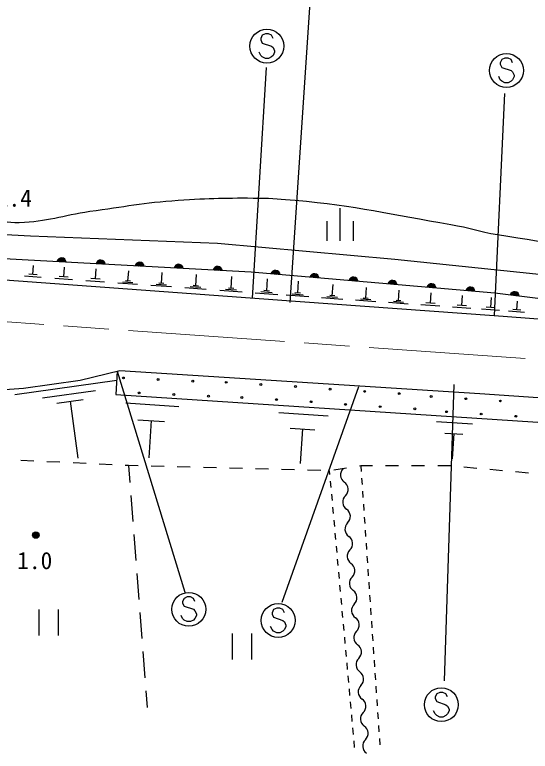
# Model space of a CAD drawing. Units: millimetres, scale not verified. Extents: x 40000 to 680000, y 20000 to 380000.
# Drawn here: x 217400 to 256930, y 252715 to 309170 of the extents above; entities that cross this region are included whole.
import ezdxf
from ezdxf.enums import TextEntityAlignment as Align

# ---------------------------------------------------------------- set-up
doc = ezdxf.new("R2010")
doc.units = ezdxf.units.MM
doc.header["$LTSCALE"] = 1000
doc.linetypes.add('CHAIN', pattern=[18.5, 12, -1.5, 3.5, -1.5])
for name, color, linetype, lineweight in [('M-BGD', 7, 'Continuous', 25), ('M-BMK', 2, 'CHAIN', 13), ('M-STR-STRC', 7, 'Continuous', 25)]:
    doc.layers.add(name, color=color, linetype=linetype, lineweight=lineweight)
doc.styles.add('ＭＳ ゴシック', font='')
doc.styles.get('ＭＳ ゴシック').set_extended_font_data('MS Gothic')

msp = doc.modelspace()

# ---------------------------------------------------------------- linework, layer by layer
at = {"layer": 'M-BGD'}
for p, q in [((242341, 294347), (242341, 291847)), ((241341, 293347), (241341, 291847)), ((243341, 293347), (243341, 291847)), ((218800, 289255), (218851, 289946)), ((221159, 289092), (221212, 289817)), ((223585, 288924), (223641, 289685)), ((219436, 289035), (218140, 289129)), ((219125, 289231), (218476, 289278)), ((221500, 289067), (220819, 289116)), ((226079, 288751), (226137, 289549)), ((228644, 288573), (228705, 289409)), ((231281, 288391), (231345, 289265)), ((233993, 288203), (234060, 289117)), ((221827, 288860), (220466, 288960)), ((224285, 288681), (222857, 288785)), ((223942, 288898), (223228, 288950)), ((226813, 288497), (225317, 288606)), ((226446, 288624), (225698, 288678)), ((226266, 288737), (225892, 288765)), ((229028, 288440), (228245, 288498)), ((228840, 288559), (228448, 288588)), ((236719, 288006), (236786, 288928)), ((239104, 287832), (239171, 288754)), ((241752, 287629), (241814, 288496)), ((229412, 288307), (227845, 288422)), ((232085, 288113), (230446, 288232)), ((231683, 288252), (230864, 288311)), ((231486, 288376), (231076, 288406)), ((234833, 287912), (233120, 288037)), ((234413, 288058), (233556, 288120)), ((234207, 288187), (233779, 288219)), ((237143, 287860), (236279, 287923)), ((236935, 287991), (236503, 288022)), ((244317, 287439), (244377, 288275)), ((246827, 287253), (246885, 288060)), ((237567, 287713), (235838, 287839)), ((239952, 287539), (238223, 287665)), ((239528, 287686), (238664, 287749)), ((239320, 287817), (238888, 287848)), ((242549, 287355), (240925, 287471)), ((242151, 287492), (241339, 287550)), ((241955, 287615), (241549, 287644)), ((244702, 287307), (243918, 287362)), ((244513, 287425), (244121, 287453)), ((249283, 287071), (249338, 287849)), ((251686, 286892), (251739, 287642)), ((253894, 286735), (253947, 287485)), ((245087, 287174), (243518, 287286)), ((247569, 286997), (246056, 287105)), ((247198, 287125), (246442, 287179)), ((247016, 287239), (246638, 287266)), ((249998, 286824), (248540, 286928)), ((249648, 287045), (248918, 287097)), ((252037, 286867), (251334, 286917)), ((255897, 286560), (255947, 287213)), ((252375, 286655), (250969, 286755)), ((254583, 286497), (253178, 286598)), ((254245, 286710), (253542, 286760)), ((256497, 286351), (255273, 286443)), ((256203, 286537), (255591, 286584)), ((225265, 281857), (225148, 280061)), ((217410, 280052), (225219, 281149)), ((219524, 279795), (223601, 280368)), ((220620, 279395), (222658, 279681)), ((221639, 279538), (222250, 275189)), ((225910, 279416), (229992, 279148)), ((237648, 278673), (241422, 278430)), ((226850, 278125), (228891, 277990)), ((227870, 278057), (227683, 275200)), ((249732, 277980), (252495, 277802)), ((238519, 277480), (240405, 277358)), ((239462, 277419), (239292, 274778)), ((250369, 277107), (251750, 277017)), ((251060, 277062), (250935, 275128)), ((218873, 274958), (217874, 275006)), ((220870, 274862), (219872, 274910)), ((222868, 274766), (221869, 274814)), ((224866, 274670), (223867, 274718)), ((226119, 274610), (225865, 274622)), ((226864, 274591), (226119, 274610)), ((226119, 274610), (226220, 273312)), ((228864, 274540), (227864, 274566)), ((230863, 274489), (229863, 274514)), ((232862, 274438), (231863, 274463)), ((234862, 274386), (233862, 274412)), ((242843, 274420), (241856, 274264)), ((243933, 274592), (243831, 274576)), ((244830, 274592), (243933, 274592)), ((243933, 274592), (243963, 274155)), ((246830, 274592), (245830, 274592)), ((248830, 274592), (247830, 274592)), ((250714, 274592), (249830, 274592)), ((250829, 274582), (250714, 274592)), ((252821, 274399), (251825, 274490)), ((236861, 274335), (235861, 274361)), ((238860, 274284), (237861, 274310)), ((240860, 274233), (239860, 274259)), ((241574, 273922), (241547, 274215)), ((254813, 274216), (253817, 274307)), ((256804, 274033), (255808, 274124)), ((241664, 272926), (241619, 273424)), ((243997, 273656), (244031, 273157)), ((226297, 272315), (226451, 270321)), ((241754, 271930), (241709, 272428)), ((244065, 272658), (244099, 272159)), ((244133, 271660), (244167, 271162)), ((241844, 270934), (241799, 271432)), ((241934, 269938), (241889, 270436)), ((244201, 270663), (244235, 270164)), ((226528, 269324), (226682, 267329)), ((242024, 268942), (241979, 269440)), ((244269, 269665), (244303, 269166)), ((242114, 267946), (242069, 268444)), ((244337, 268667), (244371, 268169)), ((244405, 267670), (244439, 267171)), ((242204, 266950), (242159, 267448)), ((244473, 266672), (244507, 266173)), ((226760, 266332), (226914, 264338)), ((242294, 265954), (242249, 266452)), ((242384, 264958), (242339, 265456)), ((244541, 265674), (244575, 265176)), ((242474, 263962), (242429, 264460)), ((244609, 264677), (244643, 264178)), ((244677, 263679), (244711, 263180)), ((219243, 263582), (219243, 261582)), ((220743, 263582), (220743, 261582)), ((226991, 263341), (227145, 261347)), ((242564, 262966), (242519, 263464)), ((244745, 262681), (244779, 262183)), ((242654, 261971), (242609, 262469)), ((234061, 261752), (234061, 259752)), ((235561, 261752), (235561, 259752)), ((242744, 260975), (242699, 261473)), ((244813, 261684), (244847, 261185)), ((227222, 260350), (227377, 258356)), ((242834, 259979), (242789, 260477)), ((244881, 260686), (244915, 260187)), ((242924, 258983), (242879, 259481)), ((244949, 259688), (244983, 259189)), ((245017, 258691), (245051, 258192)), ((243014, 257987), (242969, 258485)), ((243104, 256991), (243059, 257489)), ((245086, 257693), (245120, 257194)), ((227454, 257359), (227554, 256061)), ((243194, 255995), (243149, 256493)), ((245154, 256695), (245188, 256196)), ((243284, 254999), (243239, 255497)), ((245222, 255698), (245256, 255199)), ((245290, 254700), (245324, 254201)), ((243374, 254003), (243329, 254501)), ((243464, 253007), (243419, 253505)), ((245358, 253702), (245392, 253203))]:
    msp.add_line(p, q, dxfattribs=at)
for points in [[(70444, 301162), (76939, 300658), (82303, 300048), (88492, 299636), (96350, 299367), (107365, 299026), (122452, 298326), (137252, 297339), (177750, 294711), (192173, 293725), (206184, 292899), (218607, 292227), (232941, 291671), (246539, 290433), (259321, 289114), (272937, 287356), (280023, 286334), (288069, 285697), (294401, 285374), (309237, 284531), (312233, 284584), (323817, 284513)], [(284073, 284136), (254203, 287832), (235537, 289437), (218423, 290370), (207902, 290953), (194151, 291733), (182015, 292621), (159600, 293832), (136135, 295232), (119658, 296263), (112132, 296792), (101593, 297339), (83375, 298120), (70314, 298848)], [(70201, 296839), (81267, 296137), (99583, 295958), (113576, 295384), (130403, 294361), (144073, 293572), (166883, 291805), (182903, 290765), (199067, 289975), (213831, 289042), (239296, 287186), (254150, 286127), (268393, 285051), (280144, 284333), (284073, 284136)], [(194600, 278862), (218064, 280548), (222406, 281158), (225455, 281911), (253064, 280135), (279489, 278324), (320786, 275453), (360109, 272583), (361939, 271578), (363553, 269856)], [(225148, 280061), (272345, 276978), (305107, 274756), (359856, 270757)]]:
    msp.add_lwpolyline(points, dxfattribs=at)
for centre, radius in [((225734, 281328), 70), ((228392, 281206), 70), ((231047, 281085), 70), ((233621, 280993), 70), ((236277, 280833), 70), ((238930, 280672), 70), ((226944, 280180), 70), ((229602, 280058), 70), ((241579, 280473), 70), ((244234, 280301), 70), ((246887, 280128), 70), ((232257, 279937), 70), ((234814, 279828), 70), ((237470, 279667), 70), ((240123, 279507), 70), ((249329, 279913), 70), ((251984, 279738), 70), ((254636, 279563), 70), ((242767, 279302), 70), ((245422, 279129), 70), ((248074, 278957), 70), ((250516, 278741), 70), ((253171, 278566), 70), ((255823, 278391), 70), ((219024, 269291), 250), ((219024, 269291), 204), ((219024, 269291), 159), ((219024, 269291), 114), ((219024, 269291), 68.2), ((219024, 269291), 22.7)]:
    msp.add_circle(centre, radius, dxfattribs=at)
for centre, radius, start, end in [((220986, 290176), 354, 5.6775, 168.0826), ((220986, 290176), 283, 7.9015, 165.8586), ((220986, 290176), 212, 11.6478, 162.1123), ((220986, 290176), 142, 19.3595, 154.4005), ((220986, 290176), 100, 29.6772, 144.0829), ((223982, 290013), 354, 5.6775, 168.0826), ((223982, 290013), 283, 7.9015, 165.8586), ((223982, 290013), 212, 11.6478, 162.1123), ((226977, 289849), 354, 5.6775, 168.0826), ((223982, 290013), 142, 19.3595, 154.4005), ((223982, 290013), 100, 29.6772, 144.0829), ((226977, 289849), 283, 7.9015, 165.8586), ((226977, 289849), 212, 11.6478, 162.1123), ((226977, 289849), 142, 19.3595, 154.4005), ((226977, 289849), 100, 29.6772, 144.0829), ((229973, 289686), 354, 5.6775, 168.0826), ((229973, 289686), 283, 7.9015, 165.8586), ((229973, 289686), 212, 11.6478, 162.1123), ((229973, 289686), 142, 19.3595, 154.4005), ((229973, 289686), 100, 29.6772, 144.0829), ((232968, 289523), 354, 5.6775, 168.0826), ((232968, 289523), 283, 7.9015, 165.8586), ((232968, 289523), 212, 11.6478, 162.1123), ((232968, 289523), 142, 19.3595, 154.4005), ((232968, 289523), 100, 29.6772, 144.0829), ((237393, 289223), 354, 3.8811, 166.2863), ((237393, 289223), 283, 6.1052, 164.0623), ((237393, 289223), 212, 9.8515, 160.3159), ((237393, 289223), 142, 17.5632, 152.6042), ((237393, 289223), 100, 27.8809, 142.2866), ((240382, 288966), 354, 3.8811, 166.2863), ((240382, 288966), 283, 6.1052, 164.0623), ((240382, 288966), 212, 9.8515, 160.3159), ((240382, 288966), 142, 17.5632, 152.6042), ((240382, 288966), 100, 27.8809, 142.2866), ((243371, 288709), 354, 3.8811, 166.2863), ((243371, 288709), 283, 6.1052, 164.0623), ((243371, 288709), 212, 9.8515, 160.3159), ((243371, 288709), 142, 17.5632, 152.6042), ((243371, 288709), 100, 27.8809, 142.2866), ((246360, 288452), 354, 3.8811, 166.2863), ((246360, 288452), 283, 6.1052, 164.0623), ((246360, 288452), 212, 9.8515, 160.3159), ((246360, 288452), 142, 17.5632, 152.6042), ((246360, 288452), 100, 27.8809, 142.2866), ((249349, 288195), 354, 3.8811, 166.2863), ((249349, 288195), 283, 6.1052, 164.0623), ((249349, 288195), 212, 9.8515, 160.3159), ((249349, 288195), 142, 17.5632, 152.6042), ((249349, 288195), 100, 27.8809, 142.2866), ((252338, 287938), 354, 3.8811, 166.2863), ((252338, 287938), 283, 6.1052, 164.0623), ((252338, 287938), 212, 9.8515, 160.3159), ((252338, 287938), 142, 17.5632, 152.6042), ((252338, 287938), 100, 27.8809, 142.2866), ((255733, 287588), 354, 1.7444, 164.1496), ((255733, 287588), 283, 3.9684, 161.9255), ((255733, 287588), 212, 7.7148, 158.1792), ((255733, 287588), 142, 15.4265, 150.4675), ((255733, 287588), 100, 25.7442, 140.1498), ((243047, 273894), 668, 133.4154, 235.929), ((242299, 272788), 668, 313.4154, 55.929), ((243217, 271817), 668, 133.4154, 235.929), ((242468, 270710), 668, 313.4154, 55.929), ((243387, 269739), 668, 133.4154, 235.929), ((242638, 268632), 668, 313.4154, 55.929), ((243557, 267662), 668, 133.4154, 235.929), ((242808, 266555), 668, 313.4154, 55.929), ((243726, 265584), 668, 133.4154, 235.929), ((242978, 264477), 668, 313.4154, 55.929), ((243896, 263507), 668, 133.4154, 235.929), ((243148, 262400), 668, 313.4154, 55.929), ((244066, 261429), 668, 133.4154, 235.929), ((243317, 260322), 668, 313.4154, 55.929), ((244236, 259351), 668, 133.4154, 235.929), ((243487, 258245), 668, 313.4154, 55.929), ((244406, 257274), 668, 133.4154, 235.929), ((243657, 256167), 668, 313.4154, 55.929), ((244575, 255196), 668, 133.4154, 235.929), ((243827, 254089), 668, 313.4154, 55.929), ((244745, 253119), 668, 133.4154, 235.929)]:
    msp.add_arc(centre, radius, start, end, dxfattribs=at)
msp.add_open_spline([(70557, 303172), (72199, 303137), (72626, 303118), (73952, 303071), (77407, 302948), (79332, 302655), (82788, 302571), (86458, 302481), (88515, 302571), (92186, 302571), (92649, 302571), (92908, 302572), (93371, 302571), (96976, 302559), (99001, 302684), (102600, 302486), (106705, 302260), (108996, 301990), (113099, 301724), (119974, 301278), (123836, 301183), (130709, 300708), (135973, 300345), (138906, 299937), (144171, 299607), (148167, 299357), (150415, 299413), (154416, 299269), (156930, 299178), (158341, 299177), (160851, 299015), (165574, 298710), (168150, 297807), (172873, 297491), (173633, 297440), (174060, 297442), (174821, 297406), (178163, 297246), (180089, 297546), (183372, 296898), (185240, 296529), (186112, 295726), (187944, 295205), (188786, 294965), (189270, 294793), (190145, 294781), (191338, 294766), (192015, 294767), (193193, 294951), (193527, 295003), (193711, 295048), (194040, 295120), (196657, 295695), (198074, 296278), (200729, 296644), (202105, 296834), (202907, 296739), (204285, 296559), (205629, 296384), (206371, 296183), (207671, 295797), (209491, 295258), (210351, 294511), (212159, 293935), (212870, 293708), (213283, 293621), (214021, 293511), (214546, 293433), (214847, 293462), (215376, 293427), (216302, 293364), (216818, 293241), (217747, 293257), (219889, 293294), (221043, 293811), (223165, 294104), (225807, 294469), (227279, 294764), (229939, 294951), (232348, 295119), (233704, 295135), (236119, 295120), (237213, 295113), (237824, 295046), (238913, 294951), (243615, 294540), (246199, 293880), (250851, 293088), (252252, 292850), (253005, 292552), (254407, 292326), (258794, 291619), (261251, 291195), (265668, 290717), (267088, 290564), (267885, 290498), (269309, 290379), (271854, 290165), (273290, 290159), (275828, 289871), (278584, 289558), (280126, 289346), (282855, 288855), (284967, 288474), (285671, 288330), (288239, 287758)], degree=3, knots=[0, 0, 0, 0, 1, 1, 1, 2, 2, 2, 3, 3, 3, 4, 4, 4, 5, 5, 5, 6, 6, 6, 7, 7, 7, 8, 8, 8, 9, 9, 9, 10, 10, 10, 11, 11, 11, 12, 12, 12, 13, 13, 13, 14, 14, 14, 15, 15, 15, 16, 16, 16, 17, 17, 17, 18, 18, 18, 19, 19, 19, 20, 20, 20, 21, 21, 21, 22, 22, 22, 23, 23, 23, 24, 24, 24, 25, 25, 25, 26, 26, 26, 27, 27, 27, 28, 28, 28, 29, 29, 29, 30, 30, 30, 31, 31, 31, 32, 32, 32, 33, 33, 33, 34, 34, 34, 35, 35, 35, 35], dxfattribs=at)
at = {"layer": 'M-BMK'}
msp.add_line((170763, 288901), (268959, 281930), dxfattribs=at)
at = {"layer": 'M-STR-STRC'}
for p, q in [((238529, 287105), (240368, 314696)), ((236617, 307712), (236380, 307594)), ((236853, 307712), (236617, 307712)), ((237089, 307594), (236853, 307712)), ((236380, 307594), (236262, 307357)), ((236262, 307357), (236262, 307239)), ((236262, 307239), (236380, 307003)), ((237208, 307357), (237089, 307594)), ((236380, 307003), (237089, 306767)), ((237089, 306767), (237208, 306648)), ((237208, 306648), (237326, 306412)), ((236262, 306057), (236144, 306294)), ((236380, 305939), (236262, 306057)), ((237208, 306057), (237089, 305939)), ((237326, 306294), (237208, 306057)), ((237326, 306412), (237326, 306294)), ((236617, 305821), (236380, 305939)), ((236853, 305821), (236617, 305821)), ((237089, 305939), (236853, 305821)), ((254750, 305728), (254632, 305492)), ((254632, 305492), (254632, 305374)), ((254987, 305846), (254750, 305728)), ((255223, 305846), (254987, 305846)), ((255459, 305728), (255223, 305846)), ((255578, 305492), (255459, 305728)), ((235635, 287453), (236699, 305116)), ((254632, 305374), (254750, 305137)), ((254750, 305137), (255459, 304901)), ((255459, 304901), (255578, 304783)), ((254632, 304192), (254514, 304428)), ((255578, 304783), (255696, 304546)), ((255696, 304428), (255578, 304192)), ((255696, 304546), (255696, 304428)), ((254750, 304074), (254632, 304192)), ((254987, 303955), (254750, 304074)), ((255223, 303955), (254987, 303955)), ((255459, 304074), (255223, 303955)), ((255578, 304192), (255459, 304074)), ((254943, 303143), (254150, 286127)), ((225265, 281857), (230438, 264911)), ((243765, 280649), (237892, 264121)), ((251082, 280826), (250328, 258115)), ((230393, 264424), (230275, 264188)), ((230629, 264543), (230393, 264424)), ((230866, 264543), (230629, 264543)), ((231102, 264424), (230866, 264543)), ((231220, 264188), (231102, 264424)), ((230275, 264188), (230275, 264070)), ((230275, 264070), (230393, 263834)), ((230393, 263834), (231102, 263597)), ((237486, 263692), (237249, 263574)), ((237722, 263692), (237486, 263692)), ((237958, 263574), (237722, 263692)), ((230275, 262888), (230157, 263124)), ((231102, 263597), (231220, 263479)), ((231220, 263479), (231339, 263243)), ((231339, 263124), (231220, 262888)), ((231339, 263243), (231339, 263124)), ((237249, 263574), (237131, 263337)), ((237131, 263337), (237131, 263219)), ((237131, 263219), (237249, 262983)), ((238076, 263337), (237958, 263574)), ((230393, 262770), (230275, 262888)), ((230629, 262652), (230393, 262770)), ((230866, 262652), (230629, 262652)), ((231102, 262770), (230866, 262652)), ((231220, 262888), (231102, 262770)), ((237249, 262983), (237958, 262746)), ((237958, 262746), (238076, 262628)), ((238076, 262628), (238195, 262392)), ((237131, 262037), (237013, 262274)), ((237249, 261919), (237131, 262037)), ((238076, 262037), (237958, 261919)), ((238195, 262274), (238076, 262037)), ((238195, 262392), (238195, 262274)), ((237486, 261801), (237249, 261919)), ((237722, 261801), (237486, 261801)), ((237958, 261919), (237722, 261801)), ((249759, 257112), (249640, 256876)), ((249640, 256876), (249640, 256758)), ((249995, 257230), (249759, 257112)), ((250231, 257230), (249995, 257230)), ((250468, 257112), (250231, 257230)), ((250586, 256876), (250468, 257112)), ((249640, 256758), (249759, 256521)), ((249759, 256521), (250468, 256285)), ((249640, 255576), (249522, 255812)), ((250468, 256285), (250586, 256167)), ((250586, 256167), (250704, 255930)), ((250704, 255812), (250586, 255576)), ((250704, 255930), (250704, 255812)), ((249759, 255458), (249640, 255576)), ((249995, 255340), (249759, 255458)), ((250231, 255340), (249995, 255340)), ((250468, 255458), (250231, 255340)), ((250586, 255576), (250468, 255458))]:
    msp.add_line(p, q, dxfattribs=at)
for centre in [(236735, 306767), (255105, 304901), (230748, 263597), (237604, 262746), (250113, 256285)]:
    msp.add_circle(centre, 1300, dxfattribs=at)

# ---------------------------------------------------------------- texts
at = {"layer": 'M-BGD', "style": 'ＭＳ ゴシック'}
for s, p in [('1.4', (216024, 294065)), ('1.0', (217589, 266277))]:
    msp.add_text(s, height=1320, dxfattribs=at).set_placement(p, align=Align.BOTTOM_LEFT)

doc.saveas('drawing.dxf')
